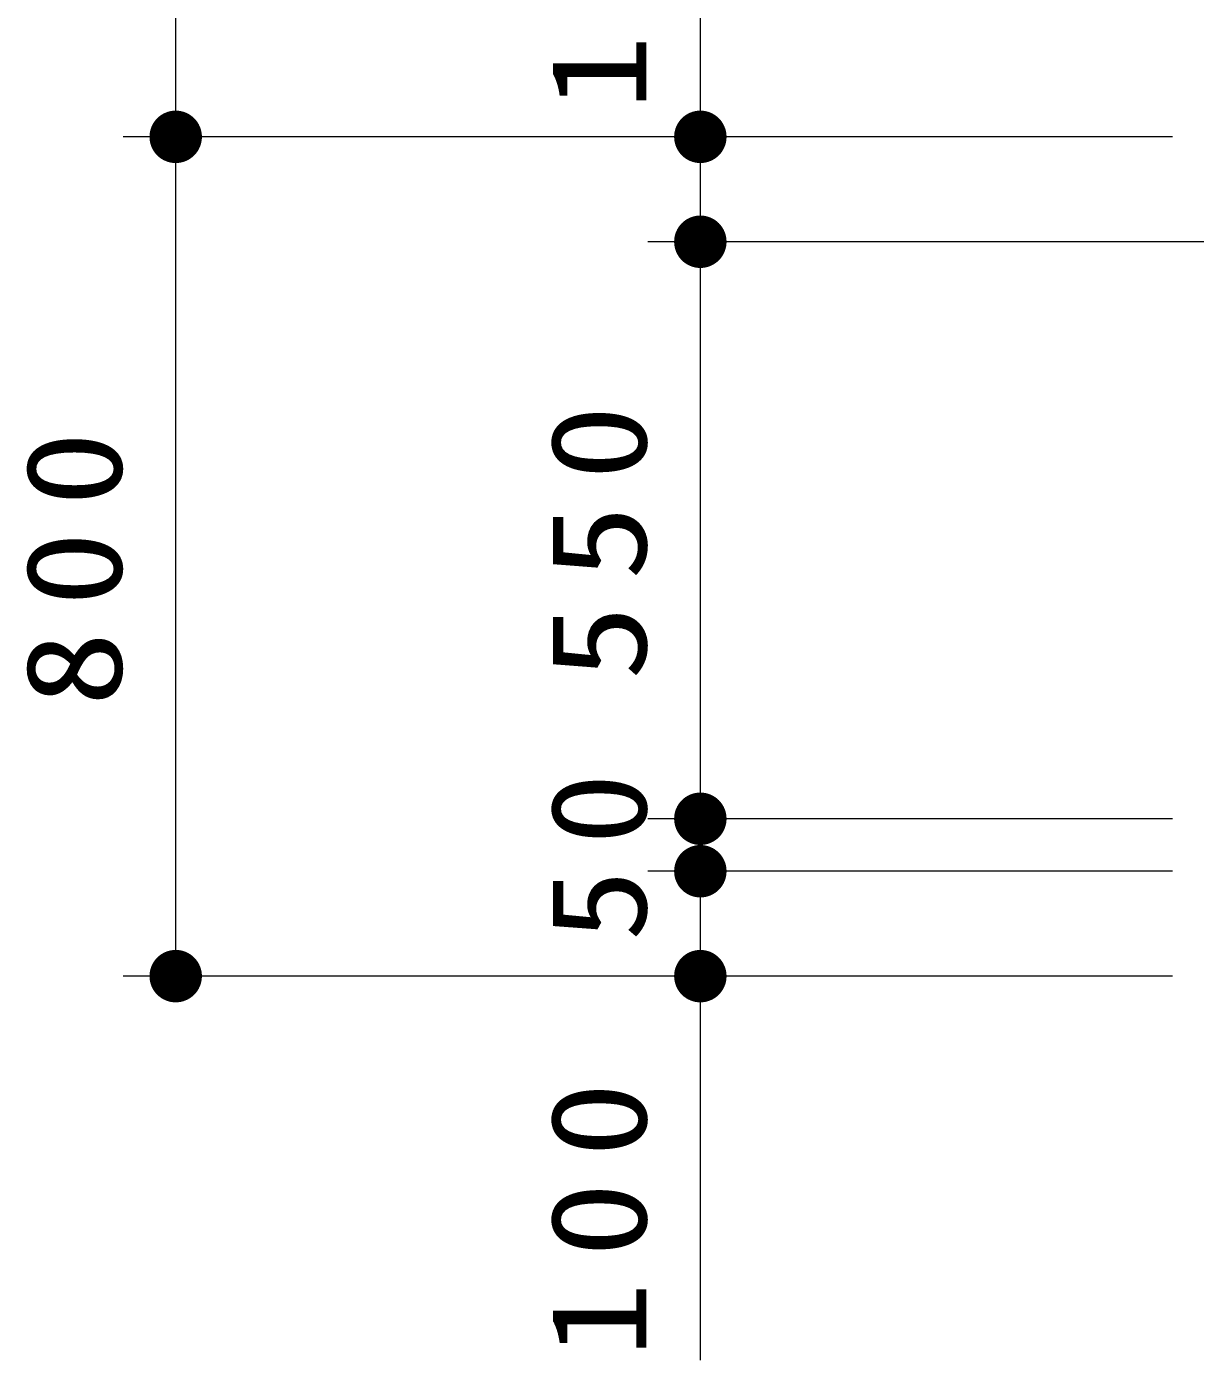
# Model space of a CAD drawing. Units: millimetres on the paper, scale 1:50. Extents: x -365 to 10, y -38 to 257.
# Drawn here: x -125.31 to -103.04, y 141.55 to 166.97 of the extents above; entities that cross this region are included whole.
import ezdxf

# ---------------------------------------------------------------- set-up
doc = ezdxf.new("R2010")
doc.units = ezdxf.units.MM
doc.layers.add('LY_1', color=7, linetype='Continuous', lineweight=13)
doc.styles.add('ＭＳ ゴシック', font='')
doc.styles.get('ＭＳ ゴシック').set_extended_font_data('MS Gothic')

# ---------------------------------------------------------------- blocks, each defined once
blk = doc.blocks.new('filled_dot')
at = {"color": 0, "linetype": 'Continuous', "lineweight": -2, "const_width": 1.25}
blk.add_lwpolyline([(-0.625, 0, 1), (0.625, 0, 1)], format="xyb", close=True, dxfattribs=at)

msp = doc.modelspace()

# ---------------------------------------------------------------- linework, layer by layer
at = {"layer": 'LY_1'}
for p, q in [((-122.472, 164.871), (-122.472, 224.871)), ((-112.472, 164.871), (-112.472, 215.871)), ((-112.472, 162.871), (-112.472, 171.156)), ((-103.472, 164.871), (-123.472, 164.871)), ((-103.472, 164.871), (-123.472, 164.871)), ((-122.472, 148.871), (-122.472, 164.871)), ((-102.472, 162.871), (-113.472, 162.871)), ((-112.472, 151.871), (-112.472, 162.871)), ((-103.472, 151.871), (-113.472, 151.871)), ((-112.472, 150.871), (-112.472, 151.871)), ((-103.472, 150.871), (-113.472, 150.871)), ((-112.472, 141.547), (-112.472, 150.871)), ((-103.472, 148.871), (-123.472, 148.871))]:
    msp.add_line(p, q, dxfattribs=at)

# ---------------------------------------------------------------- block references
at = {"layer": 'LY_1', "xscale": 0.4, "yscale": 0.4}
for p, rotation in [((-122.472, 164.871), 270), ((-122.472, 164.871), 90), ((-112.472, 164.871), 270), ((-112.472, 164.871), 90), ((-112.472, 162.871), 90), ((-112.472, 162.871), 270), ((-112.472, 151.871), 270), ((-112.472, 151.871), 90), ((-112.472, 150.871), 270), ((-112.472, 150.871), 90), ((-122.472, 148.871), 90), ((-112.472, 148.871), 90)]:
    msp.add_blockref('filled_dot', p, dxfattribs=dict(at, rotation=rotation))

# ---------------------------------------------------------------- texts
at = {"layer": 'LY_1', "char_height": 1.833, "attachment_point": 8, "rotation": 90, "style": 'ＭＳ ゴシック'}
for s, insert in [('\\T1.33;\\W1.15;100', (-113.472, 168.24)), ('\\T1.33;\\W1.15;550', (-113.472, 157.371)), ('\\T1.33;\\W1.15;800', (-123.472, 156.871)), ('\\T1.34;\\W1.1;50', (-113.472, 151.371)), ('\\T1.33;\\W1.15;100', (-113.472, 144.464))]:
    msp.add_mtext(s, dxfattribs=dict(at, insert=insert))

doc.saveas('drawing.dxf')
